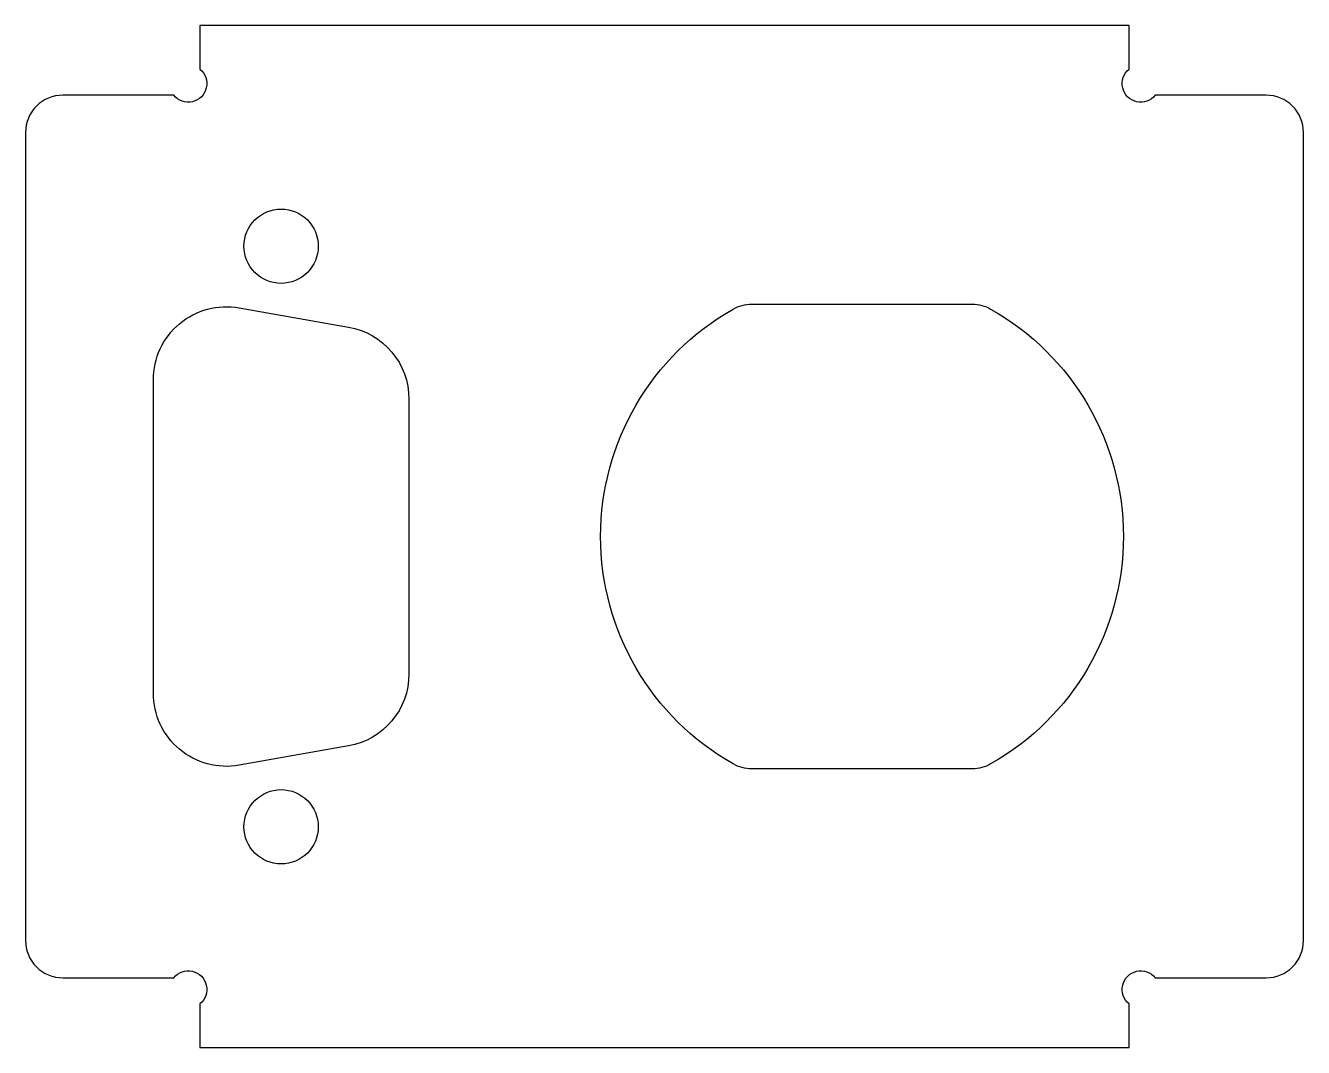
# Model space of a CAD drawing. Header units: millimetres. Extents: x -48 to 7, y -16.3 to 27.7.
import ezdxf

# ---------------------------------------------------------------- set-up
doc = ezdxf.new("R2010")
doc.units = ezdxf.units.MM

msp = doc.modelspace()

# ---------------------------------------------------------------- linework, layer by layer
for points in [[(7.005, 23.074, 0.414214), (5.405, 24.674), (0.629, 24.674, -1.116826), (-0.495, 25.799), (-0.495, 27.674), (-40.495, 27.674), (-40.495, 25.799, -1.116826), (-41.62, 24.674), (-46.395, 24.674, 0.414214), (-47.995, 23.074), (-47.995, -11.726, 0.414214), (-46.395, -13.326), (-41.62, -13.326, -1.116826), (-40.495, -14.45), (-40.495, -16.326), (-0.495, -16.326), (-0.495, -14.45, -1.116826), (0.629, -13.326), (5.405, -13.326, 0.414214), (7.005, -11.726)], [(-42.495, -1.072), (-42.495, 12.42, -0.466308), (-38.798, 15.522), (-34.098, 14.694, -0.36397), (-31.495, 11.591), (-31.495, -0.243, -0.36397), (-34.098, -3.345), (-38.798, -4.174, -0.466308)], [(-7.245, -4.326), (-16.745, -4.326, -0.129377), (-17.533, -4.119, -0.583333), (-17.533, 15.467, -0.129377), (-16.745, 15.674), (-7.245, 15.674, -0.129377), (-6.458, 15.467, -0.583333), (-6.458, -4.119, -0.129377)]]:
    msp.add_lwpolyline(points, format="xyb", close=True)
for centre in [(-36.995, 18.174), (-36.995, -6.826)]:
    msp.add_circle(centre, 1.6)

doc.saveas('drawing.dxf')
